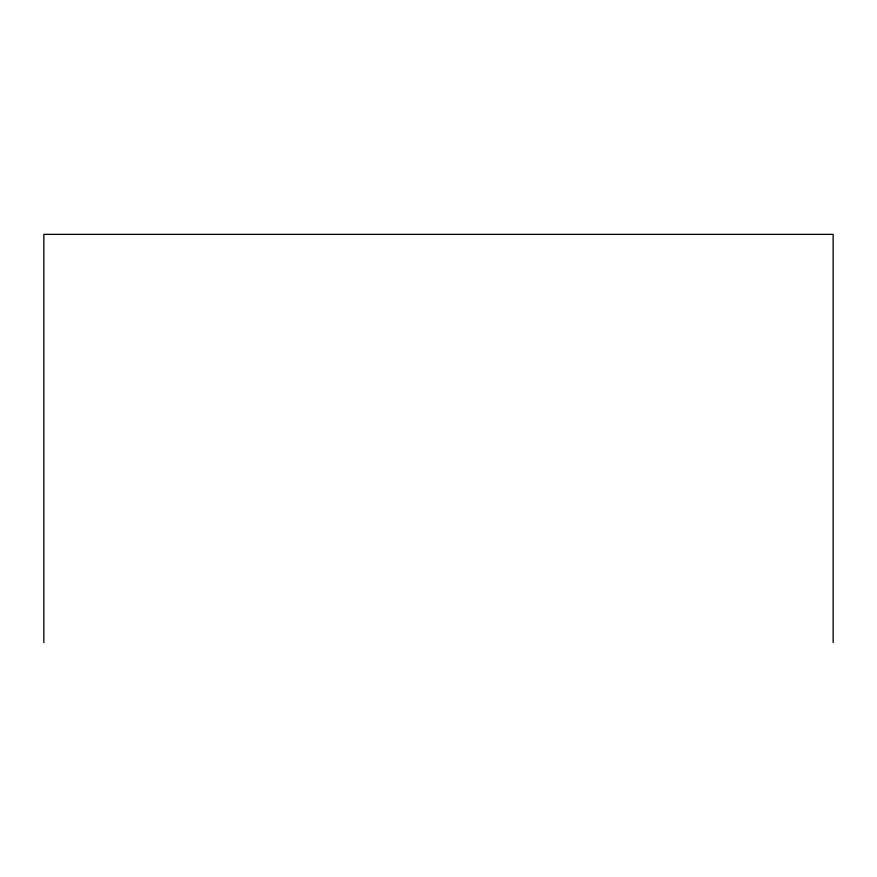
<?xml version="1.0" encoding="UTF-8"?>
<svg xmlns="http://www.w3.org/2000/svg" width="877" height="877" viewBox="0 0 877 877"><rect width="100%" height="100%" fill="white"/><g stroke="black" fill="none" stroke-linecap="round" stroke-linejoin="round"><path stroke-width="1.32" d="M833.15 642.633L833.15 234.367L43.85 234.367L43.85 642.633"/></g></svg>
